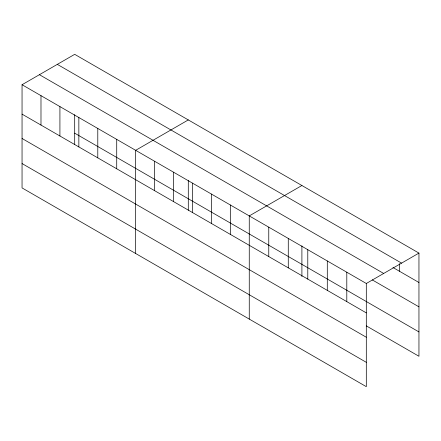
<?xml version="1.0" encoding="UTF-8"?>
<svg xmlns="http://www.w3.org/2000/svg" width="441" height="441" viewBox="0 0 441 441"><rect width="100%" height="100%" fill="white"/><g stroke="black" fill="none" stroke-linecap="round" stroke-linejoin="round"><path stroke-width="0.66" d="M22.05 84.727L366.306 283.486L366.306 386.663L22.05 187.91L22.05 84.727L74.694 54.337L418.95 253.09L418.95 356.273L366.339 325.893M188.296 119.924L135.657 150.32L135.657 253.498M301.903 185.512L249.259 215.908L249.259 319.086M366.306 283.486L418.95 253.09M57.319 64.364L401.58 263.123M392.942 267.483L418.95 282.499M39.42 74.7L383.681 273.453M372.248 279.881L418.95 306.842M74.694 133.171L418.95 331.924M22.05 114.136L366.306 312.889M22.05 138.48L366.306 337.238M22.05 163.561L366.306 362.32M399.441 263.712L399.441 271.237M346.797 272.224L346.797 301.627M327.294 260.956L327.294 290.365M307.785 249.694L307.785 279.103M301.903 245.869L301.903 276.524M288.276 238.432L288.276 267.841M268.767 227.17L268.767 256.579M230.323 204.977L230.323 234.386M211.393 194.046L211.393 223.455M192.458 183.114L192.458 212.518M188.296 180.281L188.296 210.258M173.522 172.183L173.522 201.587M154.587 161.252L154.587 190.655M116.722 139.389L116.722 168.793M97.786 128.458L97.786 157.861M78.851 117.526L78.851 146.93M74.694 114.688L74.694 144.665M59.921 106.595L59.921 135.999M40.985 95.658L40.985 125.068"/></g></svg>
